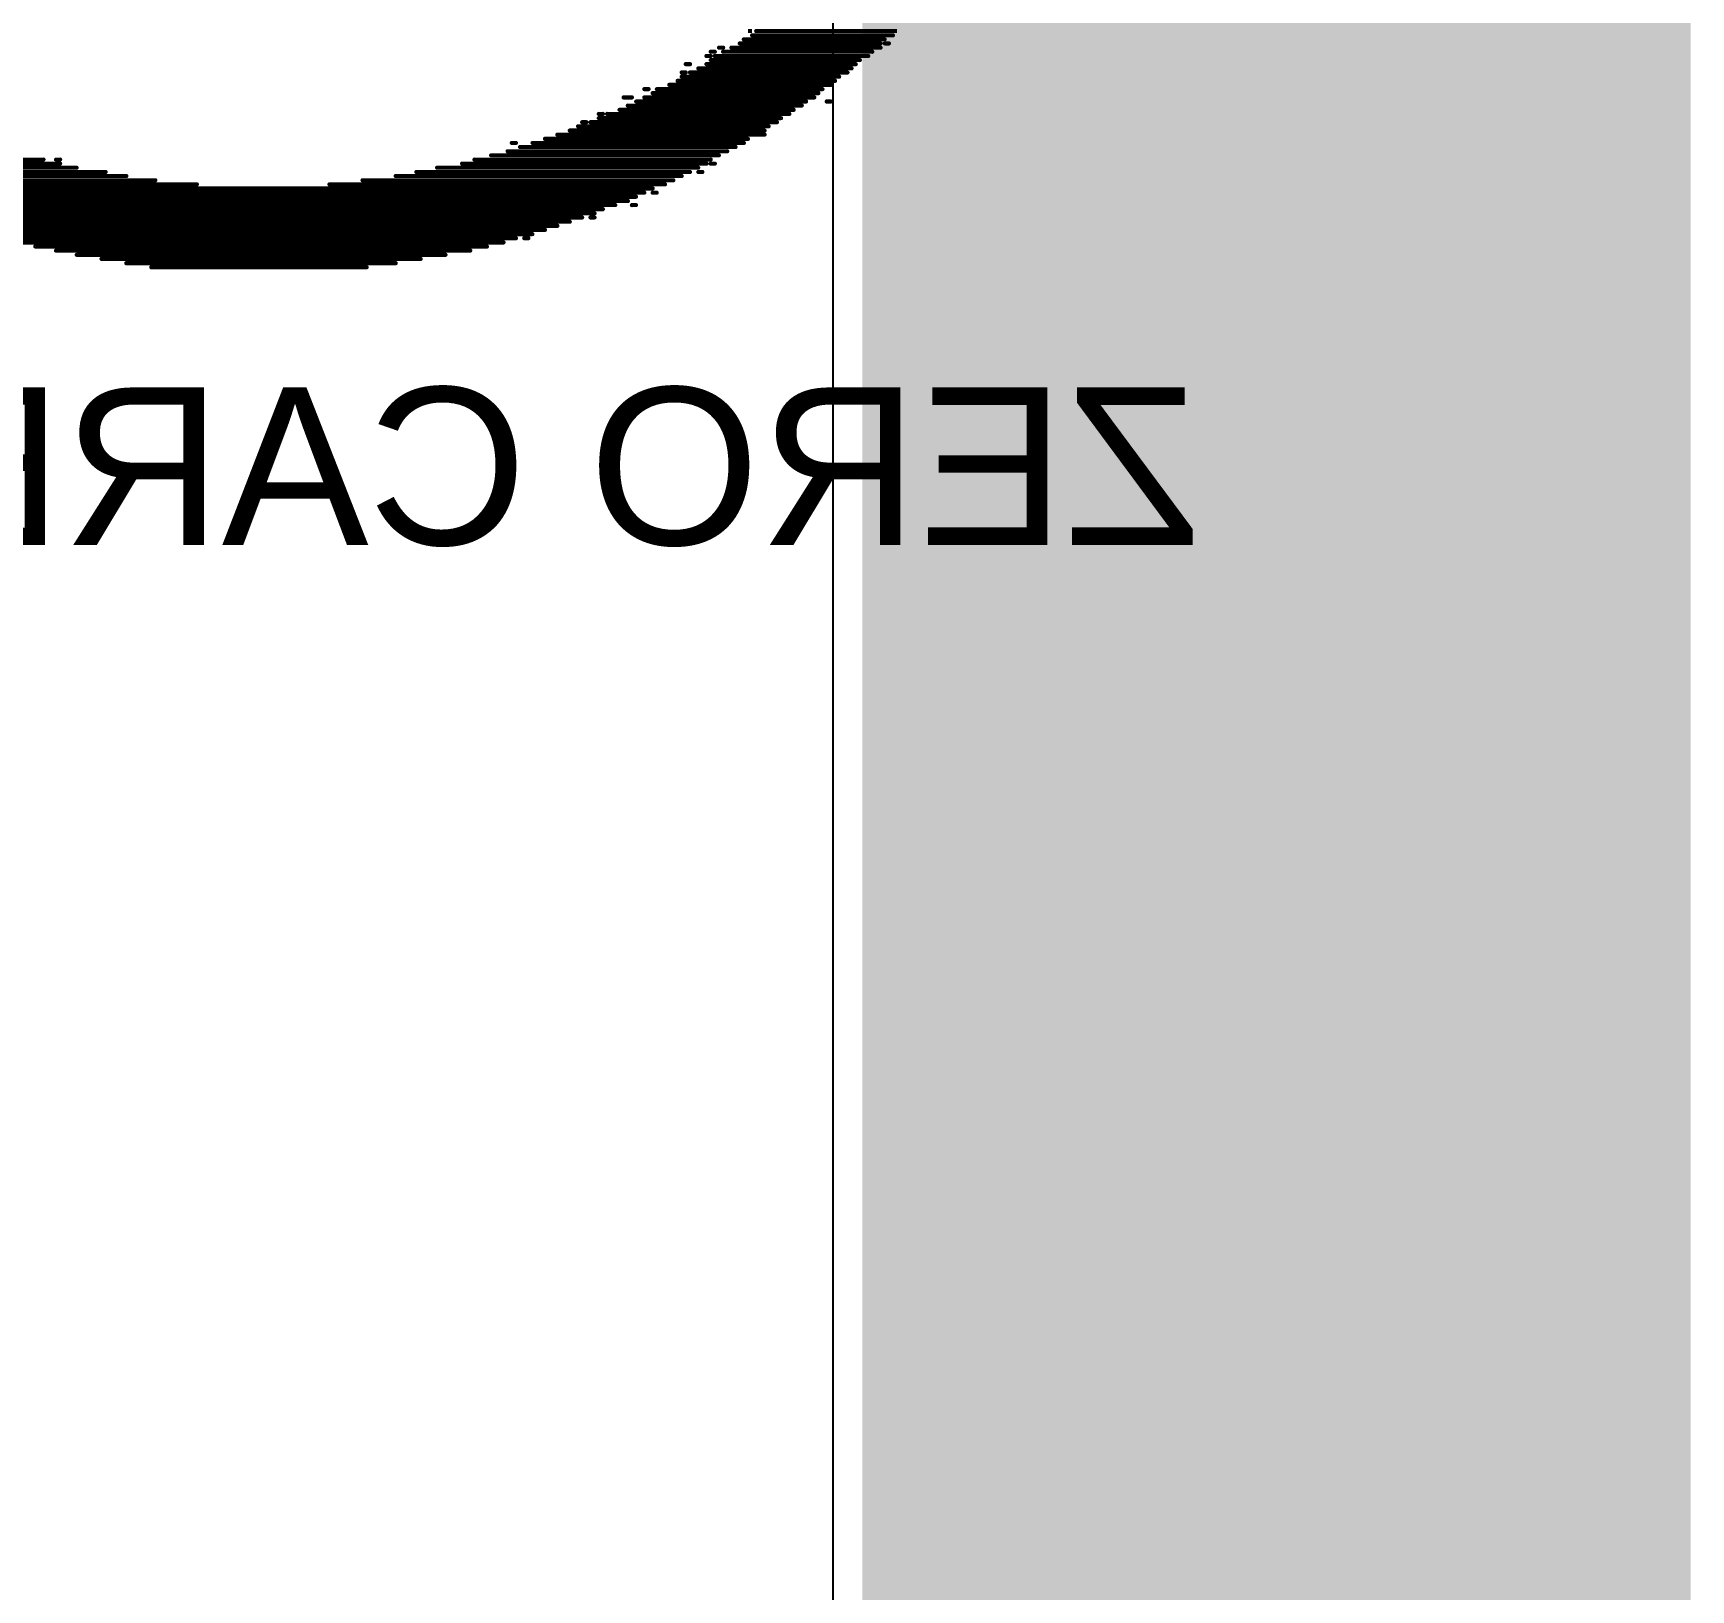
# Model space of a CAD drawing. Header units: inches. Extents: x -5 to 433, y -20 to 71.
# Drawn here: x 19.02 to 29.18, y 40.51 to 50.06 of the extents above; entities that cross this region are included whole.
import ezdxf

# ---------------------------------------------------------------- set-up
doc = ezdxf.new("R2010")
doc.units = ezdxf.units.IN
doc.layers.add('Bottom Overlay', color=54, linetype='Continuous')
doc.layers.add('Top Layer', color=1, linetype='Continuous')
doc.styles.add('Arial', font='', dxfattribs={"height": 0.2})
doc.styles.get('Arial').set_extended_font_data('Arial')

msp = doc.modelspace()

# ---------------------------------------------------------------- hatches: boundary and pattern name
at = {"layer": 'Top Layer'}
for points in [[(24.155, 38.506), (29.184, 38.506), (29.184, 54.458), (24.155, 54.458)], [(24.106, 10.312), (26.746, 10.312), (26.746, 54.066), (24.106, 54.066)]]:
    msp.add_hatch(color=1, dxfattribs=at).paths.add_polyline_path(points)

# ---------------------------------------------------------------- linework, layer by layer
at = {"layer": 'Bottom Overlay'}
for points in [[(23.354, 49.994, 0.0254, 0.0254, 0), (24.218, 49.994, 0.0254, 0.0254, 0)], [(23.379, 50.019, 0.0254, 0.0254, 0), (24.243, 50.019, 0.0254, 0.0254, 0)], [(23.405, 50.07, 0.0254, 0.0254, 0), (23.43, 50.07, 0.0254, 0.0254, 0)], [(23.43, 50.044, 0.0254, 0.0254, 0), (24.294, 50.044, 0.0254, 0.0254, 0)], [(23.456, 50.07, 0.0254, 0.0254, 0), (24.319, 50.07, 0.0254, 0.0254, 0)], [(24.243, 49.994, 0.0254, 0.0254, 0), (24.268, 49.994, 0.0254, 0.0254, 0)], [(23.151, 49.917, 0.0254, 0.0254, 0), (23.176, 49.917, 0.0254, 0.0254, 0)], [(23.176, 49.943, 0.0254, 0.0254, 0), (23.202, 49.943, 0.0254, 0.0254, 0)], [(23.176, 49.892, 0.0254, 0.0254, 0), (24.091, 49.892, 0.0254, 0.0254, 0)], [(23.202, 49.917, 0.0254, 0.0254, 0), (24.141, 49.917, 0.0254, 0.0254, 0)], [(23.227, 49.968, 0.0254, 0.0254, 0), (23.252, 49.968, 0.0254, 0.0254, 0)], [(23.252, 49.943, 0.0254, 0.0254, 0), (24.167, 49.943, 0.0254, 0.0254, 0)], [(23.303, 49.968, 0.0254, 0.0254, 0), (24.218, 49.968, 0.0254, 0.0254, 0)], [(22.998, 49.816, 0.0254, 0.0254, 0), (23.024, 49.816, 0.0254, 0.0254, 0)], [(22.998, 49.79, 0.0254, 0.0254, 0), (23.964, 49.79, 0.0254, 0.0254, 0)], [(23.024, 49.867, 0.0254, 0.0254, 0), (23.049, 49.867, 0.0254, 0.0254, 0)], [(23.049, 49.816, 0.0254, 0.0254, 0), (24.014, 49.816, 0.0254, 0.0254, 0)], [(23.1, 49.841, 0.0254, 0.0254, 0), (24.04, 49.841, 0.0254, 0.0254, 0)], [(23.151, 49.867, 0.0254, 0.0254, 0), (24.065, 49.867, 0.0254, 0.0254, 0)], [(22.77, 49.714, 0.0254, 0.0254, 0), (22.795, 49.714, 0.0254, 0.0254, 0)], [(22.821, 49.689, 0.0254, 0.0254, 0), (23.837, 49.689, 0.0254, 0.0254, 0)], [(22.846, 49.714, 0.0254, 0.0254, 0), (23.862, 49.714, 0.0254, 0.0254, 0)], [(22.922, 49.74, 0.0254, 0.0254, 0), (23.913, 49.74, 0.0254, 0.0254, 0)], [(22.973, 49.765, 0.0254, 0.0254, 0), (23.938, 49.765, 0.0254, 0.0254, 0)], [(22.617, 49.587, 0.0254, 0.0254, 0), (23.684, 49.587, 0.0254, 0.0254, 0)], [(22.643, 49.663, 0.0254, 0.0254, 0), (22.694, 49.663, 0.0254, 0.0254, 0)], [(22.668, 49.613, 0.0254, 0.0254, 0), (23.735, 49.613, 0.0254, 0.0254, 0)], [(22.719, 49.638, 0.0254, 0.0254, 0), (23.76, 49.638, 0.0254, 0.0254, 0)], [(22.77, 49.663, 0.0254, 0.0254, 0), (23.811, 49.663, 0.0254, 0.0254, 0)], [(23.887, 49.638, 0.0254, 0.0254, 0), (23.913, 49.638, 0.0254, 0.0254, 0)], [(22.363, 49.486, 0.0254, 0.0254, 0), (23.532, 49.486, 0.0254, 0.0254, 0)], [(22.389, 49.511, 0.0254, 0.0254, 0), (22.414, 49.511, 0.0254, 0.0254, 0)], [(22.44, 49.511, 0.0254, 0.0254, 0), (23.583, 49.511, 0.0254, 0.0254, 0)], [(22.49, 49.562, 0.0254, 0.0254, 0), (22.516, 49.562, 0.0254, 0.0254, 0)], [(22.49, 49.536, 0.0254, 0.0254, 0), (23.608, 49.536, 0.0254, 0.0254, 0)], [(22.541, 49.562, 0.0254, 0.0254, 0), (23.659, 49.562, 0.0254, 0.0254, 0)], [(21.957, 49.384, 0.0254, 0.0254, 0), (21.982, 49.384, 0.0254, 0.0254, 0)], [(22.084, 49.384, 0.0254, 0.0254, 0), (23.379, 49.384, 0.0254, 0.0254, 0)], [(22.16, 49.409, 0.0254, 0.0254, 0), (23.405, 49.409, 0.0254, 0.0254, 0)], [(22.236, 49.435, 0.0254, 0.0254, 0), (23.506, 49.435, 0.0254, 0.0254, 0)], [(22.313, 49.46, 0.0254, 0.0254, 0), (23.506, 49.46, 0.0254, 0.0254, 0)], [(17.664, 49.282, 0.0254, 0.0254, 0), (19.087, 49.282, 0.0254, 0.0254, 0)], [(19.163, 49.282, 0.0254, 0.0254, 0), (19.188, 49.282, 0.0254, 0.0254, 0)], [(21.728, 49.282, 0.0254, 0.0254, 0), (23.176, 49.282, 0.0254, 0.0254, 0)], [(21.83, 49.308, 0.0254, 0.0254, 0), (23.227, 49.308, 0.0254, 0.0254, 0)], [(21.932, 49.333, 0.0254, 0.0254, 0), (23.278, 49.333, 0.0254, 0.0254, 0)], [(22.008, 49.359, 0.0254, 0.0254, 0), (23.329, 49.359, 0.0254, 0.0254, 0)], [(17.715, 49.257, 0.0254, 0.0254, 0), (19.188, 49.257, 0.0254, 0.0254, 0)], [(17.741, 49.232, 0.0254, 0.0254, 0), (19.29, 49.232, 0.0254, 0.0254, 0)], [(17.817, 49.206, 0.0254, 0.0254, 0), (19.468, 49.206, 0.0254, 0.0254, 0)], [(17.868, 49.181, 0.0254, 0.0254, 0), (19.595, 49.181, 0.0254, 0.0254, 0)], [(21.246, 49.181, 0.0254, 0.0254, 0), (22.998, 49.181, 0.0254, 0.0254, 0)], [(21.373, 49.206, 0.0254, 0.0254, 0), (23.049, 49.206, 0.0254, 0.0254, 0)], [(21.5, 49.232, 0.0254, 0.0254, 0), (23.1, 49.232, 0.0254, 0.0254, 0)], [(21.652, 49.257, 0.0254, 0.0254, 0), (23.151, 49.257, 0.0254, 0.0254, 0)], [(23.1, 49.206, 0.0254, 0.0254, 0), (23.125, 49.206, 0.0254, 0.0254, 0)], [(23.176, 49.257, 0.0254, 0.0254, 0), (23.202, 49.257, 0.0254, 0.0254, 0)], [(17.893, 49.155, 0.0254, 0.0254, 0), (19.773, 49.155, 0.0254, 0.0254, 0)], [(17.969, 49.13, 0.0254, 0.0254, 0), (20.027, 49.13, 0.0254, 0.0254, 0)], [(18.02, 49.105, 0.0254, 0.0254, 0), (22.821, 49.105, 0.0254, 0.0254, 0)], [(18.045, 49.079, 0.0254, 0.0254, 0), (22.77, 49.079, 0.0254, 0.0254, 0)], [(20.839, 49.13, 0.0254, 0.0254, 0), (22.897, 49.13, 0.0254, 0.0254, 0)], [(21.043, 49.155, 0.0254, 0.0254, 0), (22.948, 49.155, 0.0254, 0.0254, 0)], [(22.821, 49.079, 0.0254, 0.0254, 0), (22.846, 49.079, 0.0254, 0.0254, 0)], [(18.122, 49.054, 0.0254, 0.0254, 0), (22.719, 49.054, 0.0254, 0.0254, 0)], [(18.198, 49.028, 0.0254, 0.0254, 0), (22.668, 49.028, 0.0254, 0.0254, 0)], [(18.249, 49.003, 0.0254, 0.0254, 0), (22.592, 49.003, 0.0254, 0.0254, 0)], [(18.299, 48.978, 0.0254, 0.0254, 0), (22.516, 48.978, 0.0254, 0.0254, 0)], [(22.694, 49.003, 0.0254, 0.0254, 0), (22.719, 49.003, 0.0254, 0.0254, 0)], [(18.376, 48.952, 0.0254, 0.0254, 0), (22.465, 48.952, 0.0254, 0.0254, 0)], [(18.426, 48.927, 0.0254, 0.0254, 0), (22.389, 48.927, 0.0254, 0.0254, 0)], [(18.528, 48.901, 0.0254, 0.0254, 0), (22.313, 48.901, 0.0254, 0.0254, 0)], [(18.604, 48.876, 0.0254, 0.0254, 0), (22.236, 48.876, 0.0254, 0.0254, 0)], [(22.44, 48.927, 0.0254, 0.0254, 0), (22.465, 48.927, 0.0254, 0.0254, 0)], [(18.68, 48.851, 0.0254, 0.0254, 0), (22.16, 48.851, 0.0254, 0.0254, 0)], [(18.757, 48.825, 0.0254, 0.0254, 0), (22.084, 48.825, 0.0254, 0.0254, 0)], [(18.858, 48.8, 0.0254, 0.0254, 0), (21.982, 48.8, 0.0254, 0.0254, 0)], [(18.934, 48.774, 0.0254, 0.0254, 0), (21.906, 48.774, 0.0254, 0.0254, 0)], [(22.033, 48.8, 0.0254, 0.0254, 0), (22.059, 48.8, 0.0254, 0.0254, 0)], [(19.036, 48.749, 0.0254, 0.0254, 0), (21.805, 48.749, 0.0254, 0.0254, 0)], [(19.163, 48.724, 0.0254, 0.0254, 0), (21.703, 48.724, 0.0254, 0.0254, 0)], [(19.29, 48.698, 0.0254, 0.0254, 0), (21.551, 48.698, 0.0254, 0.0254, 0)], [(19.442, 48.673, 0.0254, 0.0254, 0), (21.398, 48.673, 0.0254, 0.0254, 0)], [(19.595, 48.647, 0.0254, 0.0254, 0), (21.246, 48.647, 0.0254, 0.0254, 0)], [(19.747, 48.622, 0.0254, 0.0254, 0), (21.068, 48.622, 0.0254, 0.0254, 0)]]:
    msp.add_lwpolyline(points, format="xyseb", dxfattribs=at)
for points in [[(23.348, 49.994, 0.0127, 0.0127, 1), (23.36, 49.994, 0.0127, 0.0127, 1)], [(23.373, 50.019, 0.0127, 0.0127, 1), (23.386, 50.019, 0.0127, 0.0127, 1)], [(23.424, 50.044, 0.0127, 0.0127, 1), (23.437, 50.044, 0.0127, 0.0127, 1)], [(23.449, 50.07, 0.0127, 0.0127, 1), (23.462, 50.07, 0.0127, 0.0127, 1)], [(24.211, 49.994, 0.0127, 0.0127, 1), (24.224, 49.994, 0.0127, 0.0127, 1)], [(24.237, 50.019, 0.0127, 0.0127, 1), (24.249, 50.019, 0.0127, 0.0127, 1)], [(24.237, 49.994, 0.0127, 0.0127, 1), (24.249, 49.994, 0.0127, 0.0127, 1)], [(24.262, 49.994, 0.0127, 0.0127, 1), (24.275, 49.994, 0.0127, 0.0127, 1)], [(24.287, 50.044, 0.0127, 0.0127, 1), (24.3, 50.044, 0.0127, 0.0127, 1)], [(23.144, 49.917, 0.0127, 0.0127, 1), (23.157, 49.917, 0.0127, 0.0127, 1)], [(23.17, 49.943, 0.0127, 0.0127, 1), (23.183, 49.943, 0.0127, 0.0127, 1)], [(23.17, 49.917, 0.0127, 0.0127, 1), (23.183, 49.917, 0.0127, 0.0127, 1)], [(23.17, 49.892, 0.0127, 0.0127, 1), (23.183, 49.892, 0.0127, 0.0127, 1)], [(23.195, 49.943, 0.0127, 0.0127, 1), (23.208, 49.943, 0.0127, 0.0127, 1)], [(23.195, 49.917, 0.0127, 0.0127, 1), (23.208, 49.917, 0.0127, 0.0127, 1)], [(23.221, 49.968, 0.0127, 0.0127, 1), (23.233, 49.968, 0.0127, 0.0127, 1)], [(23.246, 49.968, 0.0127, 0.0127, 1), (23.259, 49.968, 0.0127, 0.0127, 1)], [(23.246, 49.943, 0.0127, 0.0127, 1), (23.259, 49.943, 0.0127, 0.0127, 1)], [(23.297, 49.968, 0.0127, 0.0127, 1), (23.31, 49.968, 0.0127, 0.0127, 1)], [(24.084, 49.892, 0.0127, 0.0127, 1), (24.097, 49.892, 0.0127, 0.0127, 1)], [(24.135, 49.917, 0.0127, 0.0127, 1), (24.148, 49.917, 0.0127, 0.0127, 1)], [(24.16, 49.943, 0.0127, 0.0127, 1), (24.173, 49.943, 0.0127, 0.0127, 1)], [(24.211, 49.968, 0.0127, 0.0127, 1), (24.224, 49.968, 0.0127, 0.0127, 1)], [(22.992, 49.816, 0.0127, 0.0127, 1), (23.005, 49.816, 0.0127, 0.0127, 1)], [(22.992, 49.79, 0.0127, 0.0127, 1), (23.005, 49.79, 0.0127, 0.0127, 1)], [(23.017, 49.867, 0.0127, 0.0127, 1), (23.03, 49.867, 0.0127, 0.0127, 1)], [(23.017, 49.816, 0.0127, 0.0127, 1), (23.03, 49.816, 0.0127, 0.0127, 1)], [(23.043, 49.867, 0.0127, 0.0127, 1), (23.056, 49.867, 0.0127, 0.0127, 1)], [(23.043, 49.816, 0.0127, 0.0127, 1), (23.056, 49.816, 0.0127, 0.0127, 1)], [(23.094, 49.841, 0.0127, 0.0127, 1), (23.106, 49.841, 0.0127, 0.0127, 1)], [(23.144, 49.867, 0.0127, 0.0127, 1), (23.157, 49.867, 0.0127, 0.0127, 1)], [(23.957, 49.79, 0.0127, 0.0127, 1), (23.97, 49.79, 0.0127, 0.0127, 1)], [(24.008, 49.816, 0.0127, 0.0127, 1), (24.021, 49.816, 0.0127, 0.0127, 1)], [(24.033, 49.841, 0.0127, 0.0127, 1), (24.046, 49.841, 0.0127, 0.0127, 1)], [(24.059, 49.867, 0.0127, 0.0127, 1), (24.072, 49.867, 0.0127, 0.0127, 1)], [(22.763, 49.714, 0.0127, 0.0127, 1), (22.776, 49.714, 0.0127, 0.0127, 1)], [(22.789, 49.714, 0.0127, 0.0127, 1), (22.802, 49.714, 0.0127, 0.0127, 1)], [(22.814, 49.689, 0.0127, 0.0127, 1), (22.827, 49.689, 0.0127, 0.0127, 1)], [(22.84, 49.714, 0.0127, 0.0127, 1), (22.852, 49.714, 0.0127, 0.0127, 1)], [(22.916, 49.74, 0.0127, 0.0127, 1), (22.929, 49.74, 0.0127, 0.0127, 1)], [(22.967, 49.765, 0.0127, 0.0127, 1), (22.979, 49.765, 0.0127, 0.0127, 1)], [(23.83, 49.689, 0.0127, 0.0127, 1), (23.843, 49.689, 0.0127, 0.0127, 1)], [(23.856, 49.714, 0.0127, 0.0127, 1), (23.868, 49.714, 0.0127, 0.0127, 1)], [(23.906, 49.74, 0.0127, 0.0127, 1), (23.919, 49.74, 0.0127, 0.0127, 1)], [(23.932, 49.765, 0.0127, 0.0127, 1), (23.945, 49.765, 0.0127, 0.0127, 1)], [(22.611, 49.587, 0.0127, 0.0127, 1), (22.624, 49.587, 0.0127, 0.0127, 1)], [(22.636, 49.663, 0.0127, 0.0127, 1), (22.649, 49.663, 0.0127, 0.0127, 1)], [(22.662, 49.613, 0.0127, 0.0127, 1), (22.675, 49.613, 0.0127, 0.0127, 1)], [(22.687, 49.663, 0.0127, 0.0127, 1), (22.7, 49.663, 0.0127, 0.0127, 1)], [(22.713, 49.638, 0.0127, 0.0127, 1), (22.725, 49.638, 0.0127, 0.0127, 1)], [(22.763, 49.663, 0.0127, 0.0127, 1), (22.776, 49.663, 0.0127, 0.0127, 1)], [(23.678, 49.587, 0.0127, 0.0127, 1), (23.691, 49.587, 0.0127, 0.0127, 1)], [(23.729, 49.613, 0.0127, 0.0127, 1), (23.741, 49.613, 0.0127, 0.0127, 1)], [(23.754, 49.638, 0.0127, 0.0127, 1), (23.767, 49.638, 0.0127, 0.0127, 1)], [(23.805, 49.663, 0.0127, 0.0127, 1), (23.818, 49.663, 0.0127, 0.0127, 1)], [(23.881, 49.638, 0.0127, 0.0127, 1), (23.894, 49.638, 0.0127, 0.0127, 1)], [(23.906, 49.638, 0.0127, 0.0127, 1), (23.919, 49.638, 0.0127, 0.0127, 1)], [(22.357, 49.486, 0.0127, 0.0127, 1), (22.37, 49.486, 0.0127, 0.0127, 1)], [(22.382, 49.511, 0.0127, 0.0127, 1), (22.395, 49.511, 0.0127, 0.0127, 1)], [(22.408, 49.511, 0.0127, 0.0127, 1), (22.421, 49.511, 0.0127, 0.0127, 1)], [(22.433, 49.511, 0.0127, 0.0127, 1), (22.446, 49.511, 0.0127, 0.0127, 1)], [(22.484, 49.562, 0.0127, 0.0127, 1), (22.497, 49.562, 0.0127, 0.0127, 1)], [(22.484, 49.536, 0.0127, 0.0127, 1), (22.497, 49.536, 0.0127, 0.0127, 1)], [(22.509, 49.562, 0.0127, 0.0127, 1), (22.522, 49.562, 0.0127, 0.0127, 1)], [(22.535, 49.562, 0.0127, 0.0127, 1), (22.548, 49.562, 0.0127, 0.0127, 1)], [(23.525, 49.486, 0.0127, 0.0127, 1), (23.538, 49.486, 0.0127, 0.0127, 1)], [(23.576, 49.511, 0.0127, 0.0127, 1), (23.589, 49.511, 0.0127, 0.0127, 1)], [(23.602, 49.536, 0.0127, 0.0127, 1), (23.614, 49.536, 0.0127, 0.0127, 1)], [(23.652, 49.562, 0.0127, 0.0127, 1), (23.665, 49.562, 0.0127, 0.0127, 1)], [(21.951, 49.384, 0.0127, 0.0127, 1), (21.963, 49.384, 0.0127, 0.0127, 1)], [(21.976, 49.384, 0.0127, 0.0127, 1), (21.989, 49.384, 0.0127, 0.0127, 1)], [(22.078, 49.384, 0.0127, 0.0127, 1), (22.09, 49.384, 0.0127, 0.0127, 1)], [(22.154, 49.409, 0.0127, 0.0127, 1), (22.167, 49.409, 0.0127, 0.0127, 1)], [(22.23, 49.435, 0.0127, 0.0127, 1), (22.243, 49.435, 0.0127, 0.0127, 1)], [(22.306, 49.46, 0.0127, 0.0127, 1), (22.319, 49.46, 0.0127, 0.0127, 1)], [(23.373, 49.384, 0.0127, 0.0127, 1), (23.386, 49.384, 0.0127, 0.0127, 1)], [(23.398, 49.409, 0.0127, 0.0127, 1), (23.411, 49.409, 0.0127, 0.0127, 1)], [(23.5, 49.46, 0.0127, 0.0127, 1), (23.513, 49.46, 0.0127, 0.0127, 1)], [(23.5, 49.435, 0.0127, 0.0127, 1), (23.513, 49.435, 0.0127, 0.0127, 1)], [(19.08, 49.282, 0.0127, 0.0127, 1), (19.093, 49.282, 0.0127, 0.0127, 1)], [(19.157, 49.282, 0.0127, 0.0127, 1), (19.169, 49.282, 0.0127, 0.0127, 1)], [(19.182, 49.282, 0.0127, 0.0127, 1), (19.195, 49.282, 0.0127, 0.0127, 1)], [(21.722, 49.282, 0.0127, 0.0127, 1), (21.735, 49.282, 0.0127, 0.0127, 1)], [(21.824, 49.308, 0.0127, 0.0127, 1), (21.836, 49.308, 0.0127, 0.0127, 1)], [(21.925, 49.333, 0.0127, 0.0127, 1), (21.938, 49.333, 0.0127, 0.0127, 1)], [(22.001, 49.359, 0.0127, 0.0127, 1), (22.014, 49.359, 0.0127, 0.0127, 1)], [(23.17, 49.282, 0.0127, 0.0127, 1), (23.183, 49.282, 0.0127, 0.0127, 1)], [(23.221, 49.308, 0.0127, 0.0127, 1), (23.233, 49.308, 0.0127, 0.0127, 1)], [(23.271, 49.333, 0.0127, 0.0127, 1), (23.284, 49.333, 0.0127, 0.0127, 1)], [(23.322, 49.359, 0.0127, 0.0127, 1), (23.335, 49.359, 0.0127, 0.0127, 1)], [(19.182, 49.257, 0.0127, 0.0127, 1), (19.195, 49.257, 0.0127, 0.0127, 1)], [(19.284, 49.232, 0.0127, 0.0127, 1), (19.296, 49.232, 0.0127, 0.0127, 1)], [(19.461, 49.206, 0.0127, 0.0127, 1), (19.474, 49.206, 0.0127, 0.0127, 1)], [(19.588, 49.181, 0.0127, 0.0127, 1), (19.601, 49.181, 0.0127, 0.0127, 1)], [(21.239, 49.181, 0.0127, 0.0127, 1), (21.252, 49.181, 0.0127, 0.0127, 1)], [(21.366, 49.206, 0.0127, 0.0127, 1), (21.379, 49.206, 0.0127, 0.0127, 1)], [(21.493, 49.232, 0.0127, 0.0127, 1), (21.506, 49.232, 0.0127, 0.0127, 1)], [(21.646, 49.257, 0.0127, 0.0127, 1), (21.659, 49.257, 0.0127, 0.0127, 1)], [(22.992, 49.181, 0.0127, 0.0127, 1), (23.005, 49.181, 0.0127, 0.0127, 1)], [(23.043, 49.206, 0.0127, 0.0127, 1), (23.056, 49.206, 0.0127, 0.0127, 1)], [(23.094, 49.232, 0.0127, 0.0127, 1), (23.106, 49.232, 0.0127, 0.0127, 1)], [(23.094, 49.206, 0.0127, 0.0127, 1), (23.106, 49.206, 0.0127, 0.0127, 1)], [(23.119, 49.206, 0.0127, 0.0127, 1), (23.132, 49.206, 0.0127, 0.0127, 1)], [(23.144, 49.257, 0.0127, 0.0127, 1), (23.157, 49.257, 0.0127, 0.0127, 1)], [(23.17, 49.257, 0.0127, 0.0127, 1), (23.183, 49.257, 0.0127, 0.0127, 1)], [(23.195, 49.257, 0.0127, 0.0127, 1), (23.208, 49.257, 0.0127, 0.0127, 1)], [(19.766, 49.155, 0.0127, 0.0127, 1), (19.779, 49.155, 0.0127, 0.0127, 1)], [(20.02, 49.13, 0.0127, 0.0127, 1), (20.033, 49.13, 0.0127, 0.0127, 1)], [(20.833, 49.13, 0.0127, 0.0127, 1), (20.846, 49.13, 0.0127, 0.0127, 1)], [(21.036, 49.155, 0.0127, 0.0127, 1), (21.049, 49.155, 0.0127, 0.0127, 1)], [(22.763, 49.079, 0.0127, 0.0127, 1), (22.776, 49.079, 0.0127, 0.0127, 1)], [(22.814, 49.105, 0.0127, 0.0127, 1), (22.827, 49.105, 0.0127, 0.0127, 1)], [(22.814, 49.079, 0.0127, 0.0127, 1), (22.827, 49.079, 0.0127, 0.0127, 1)], [(22.84, 49.079, 0.0127, 0.0127, 1), (22.852, 49.079, 0.0127, 0.0127, 1)], [(22.89, 49.13, 0.0127, 0.0127, 1), (22.903, 49.13, 0.0127, 0.0127, 1)], [(22.941, 49.155, 0.0127, 0.0127, 1), (22.954, 49.155, 0.0127, 0.0127, 1)], [(22.509, 48.978, 0.0127, 0.0127, 1), (22.522, 48.978, 0.0127, 0.0127, 1)], [(22.586, 49.003, 0.0127, 0.0127, 1), (22.598, 49.003, 0.0127, 0.0127, 1)], [(22.662, 49.028, 0.0127, 0.0127, 1), (22.675, 49.028, 0.0127, 0.0127, 1)], [(22.687, 49.003, 0.0127, 0.0127, 1), (22.7, 49.003, 0.0127, 0.0127, 1)], [(22.713, 49.054, 0.0127, 0.0127, 1), (22.725, 49.054, 0.0127, 0.0127, 1)], [(22.713, 49.003, 0.0127, 0.0127, 1), (22.725, 49.003, 0.0127, 0.0127, 1)], [(22.23, 48.876, 0.0127, 0.0127, 1), (22.243, 48.876, 0.0127, 0.0127, 1)], [(22.306, 48.901, 0.0127, 0.0127, 1), (22.319, 48.901, 0.0127, 0.0127, 1)], [(22.382, 48.927, 0.0127, 0.0127, 1), (22.395, 48.927, 0.0127, 0.0127, 1)], [(22.433, 48.927, 0.0127, 0.0127, 1), (22.446, 48.927, 0.0127, 0.0127, 1)], [(22.459, 48.952, 0.0127, 0.0127, 1), (22.471, 48.952, 0.0127, 0.0127, 1)], [(22.459, 48.927, 0.0127, 0.0127, 1), (22.471, 48.927, 0.0127, 0.0127, 1)], [(21.9, 48.774, 0.0127, 0.0127, 1), (21.913, 48.774, 0.0127, 0.0127, 1)], [(21.976, 48.8, 0.0127, 0.0127, 1), (21.989, 48.8, 0.0127, 0.0127, 1)], [(22.027, 48.8, 0.0127, 0.0127, 1), (22.04, 48.8, 0.0127, 0.0127, 1)], [(22.052, 48.8, 0.0127, 0.0127, 1), (22.065, 48.8, 0.0127, 0.0127, 1)], [(22.078, 48.825, 0.0127, 0.0127, 1), (22.09, 48.825, 0.0127, 0.0127, 1)], [(22.154, 48.851, 0.0127, 0.0127, 1), (22.167, 48.851, 0.0127, 0.0127, 1)], [(19.03, 48.749, 0.0127, 0.0127, 1), (19.042, 48.749, 0.0127, 0.0127, 1)], [(19.157, 48.724, 0.0127, 0.0127, 1), (19.169, 48.724, 0.0127, 0.0127, 1)], [(19.284, 48.698, 0.0127, 0.0127, 1), (19.296, 48.698, 0.0127, 0.0127, 1)], [(19.436, 48.673, 0.0127, 0.0127, 1), (19.449, 48.673, 0.0127, 0.0127, 1)], [(21.392, 48.673, 0.0127, 0.0127, 1), (21.405, 48.673, 0.0127, 0.0127, 1)], [(21.544, 48.698, 0.0127, 0.0127, 1), (21.557, 48.698, 0.0127, 0.0127, 1)], [(21.697, 48.724, 0.0127, 0.0127, 1), (21.709, 48.724, 0.0127, 0.0127, 1)], [(21.798, 48.749, 0.0127, 0.0127, 1), (21.811, 48.749, 0.0127, 0.0127, 1)], [(19.588, 48.647, 0.0127, 0.0127, 1), (19.601, 48.647, 0.0127, 0.0127, 1)], [(19.741, 48.622, 0.0127, 0.0127, 1), (19.754, 48.622, 0.0127, 0.0127, 1)], [(21.062, 48.622, 0.0127, 0.0127, 1), (21.074, 48.622, 0.0127, 0.0127, 1)], [(21.239, 48.647, 0.0127, 0.0127, 1), (21.252, 48.647, 0.0127, 0.0127, 1)]]:
    msp.add_lwpolyline(points, format="xyseb", close=True, dxfattribs=at)
at = {"layer": 'Top Layer'}
msp.add_line((23.925, 53.416), (23.925, 12.769), dxfattribs=at)

# ---------------------------------------------------------------- texts
at = {"layer": 'Bottom Overlay', "style": 'Arial', "text_generation_flag": 2}
msp.add_text('ZERO CARBON FOOTPRINT', height=0.9652, rotation=360, dxfattribs=at).set_placement((26.173, 46.92))

doc.saveas('drawing.dxf')
